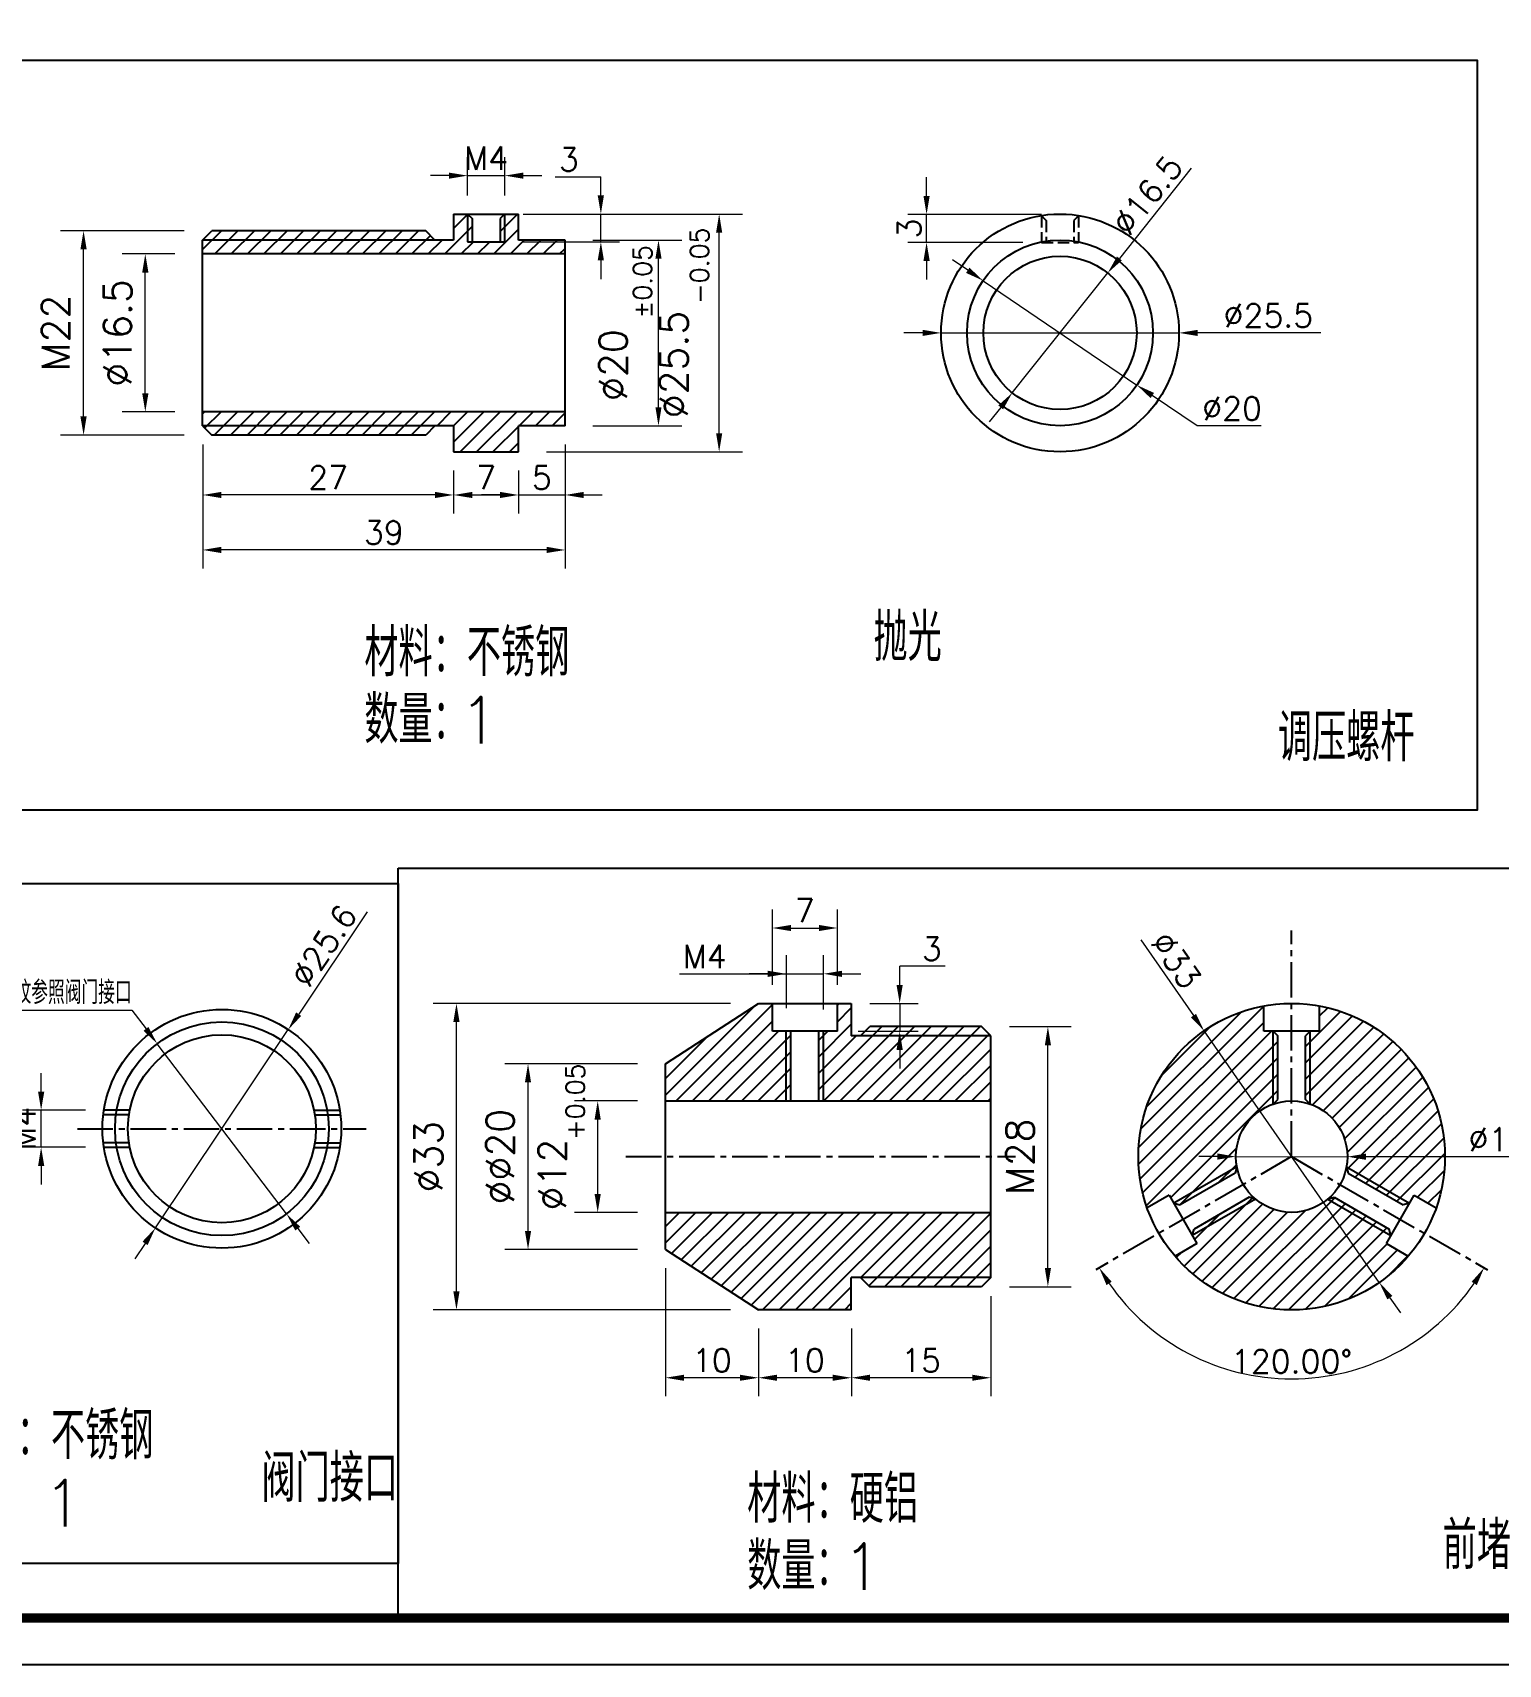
# Model space of a CAD drawing. Header units: millimetres. Extents: x 6728 to 8819, y -1283 to 914.
# Drawn here: x 7182 to 7339.7, y -504.5 to -328.8 of the extents above; entities that cross this region are included whole.
import ezdxf

# ---------------------------------------------------------------- set-up
doc = ezdxf.new("R2010")
doc.units = ezdxf.units.MM
doc.header["$LTSCALE"] = 1000
for name, pattern in [('CENTER2', [28.575, 19.05, -3.175, 3.175, -3.175]), ('DASH', [0.35, 0.25, -0.1]), ('DASHDOTX3', [508, 254, -127, 0, -127])]:
    doc.linetypes.add(name, pattern=pattern)
for name, color, linetype in [('PUB_TEXT', 7, 'Continuous'), ('PUB_TITLE', 7, 'Continuous'), ('中线', 1, 'DASHDOTX3')]:
    doc.layers.add(name, color=color, linetype=linetype)
doc.styles.get("Standard").update_dxf_attribs({"font": 'txt.shx', "bigfont": 'gbcbig.shx'})
doc.styles.add('样式 1', font='txt.shx', dxfattribs={"height": 5.5, "bigfont": 'gbcbig.shx'})
doc.dimstyles.new('DIMN1', dxfattribs={"dimscale": 0.01, "dimtxt": 300, "dimasz": 200, "dimexe": 250, "dimexo": 300, "dimgap": 150, "dimtad": 1, "dimtoh": 1, "dimdsep": 46, "dimtxsty": 'Standard', "dimcen": 2.5, "dimclrd": 256, "dimclre": 256, "dimazin": 0, "dimtfac": 1, "dimtix": 1, "dimtmove": 1, "dimatfit": 0, "dimfxl": 0, "dimtolj": 1, "dimlwd": 9, "dimlwe": 9, "dimarcsym": 0})
doc.dimstyles.new('ISO-25', dxfattribs={"dimtxt": 2.5, "dimasz": 2, "dimexe": 2, "dimexo": 2, "dimtad": 1, "dimtoh": 1, "dimdsep": 46, "dimtxsty": 'Standard', "dimcen": 2.5, "dimclrd": 256, "dimclre": 256, "dimazin": 0, "dimtfac": 1, "dimtix": 1, "dimtmove": 1, "dimatfit": 0, "dimfxl": 0, "dimtolj": 1, "dimlwd": 9, "dimlwe": 9, "dimarcsym": 0})

# ---------------------------------------------------------------- blocks, each defined once
blk = doc.blocks.new('*D655')
at = {"lineweight": 9}
for p, q in [((7197.31, -352.67), (7191.63, -352.67)), ((7194.13, -367.67), (7194.13, -354.67)), ((7197.31, -369.67), (7191.63, -369.67))]:
    blk.add_line(p, q, dxfattribs=at)
for points in [[(7193.8, -354.67), (7194.47, -354.67), (7194.13, -352.67)], [(7193.8, -367.67), (7194.47, -367.67), (7194.13, -369.67)]]:
    blk.add_solid(points)
at = {"layer": 'Defpoints', "color": 0}
for p in [(7194.13, -352.67), (7200.31, -352.67), (7200.31, -369.67)]:
    blk.add_point(p, dxfattribs=at)
at = {"color": 0, "insert": (7191.13, -361.17), "char_height": 3, "attachment_point": 5, "rotation": 90}
blk.add_mtext('\\A1;%%c16.5', dxfattribs=at)
blk = doc.blocks.new('*D656')
at = {"lineweight": 9}
for p, q in [((7198.31, -350.17), (7184.99, -350.17)), ((7187.49, -370.17), (7187.49, -352.17)), ((7198.31, -372.17), (7184.99, -372.17))]:
    blk.add_line(p, q, dxfattribs=at)
for points in [[(7187.15, -352.17), (7187.82, -352.17), (7187.49, -350.17)], [(7187.15, -370.17), (7187.82, -370.17), (7187.49, -372.17)]]:
    blk.add_solid(points)
at = {"layer": 'Defpoints', "color": 0}
for p in [(7187.49, -350.17), (7201.31, -350.17), (7201.31, -372.17)]:
    blk.add_point(p, dxfattribs=at)
at = {"color": 0, "insert": (7184.49, -361.17), "char_height": 3, "attachment_point": 5, "rotation": 90}
blk.add_mtext('\\A1;M22', dxfattribs=at)
blk = doc.blocks.new('*D658')
at = {"lineweight": 9}
for p, q in [((7242.31, -351.17), (7251.86, -351.17)), ((7249.36, -369.17), (7249.36, -353.17)), ((7242.31, -371.17), (7251.86, -371.17))]:
    blk.add_line(p, q, dxfattribs=at)
for points in [[(7249.03, -353.17), (7249.69, -353.17), (7249.36, -351.17)], [(7249.03, -369.17), (7249.69, -369.17), (7249.36, -371.17)]]:
    blk.add_solid(points)
at = {"layer": 'Defpoints', "color": 0}
for p in [(7239.31, -351.17), (7249.36, -351.17), (7239.31, -371.17)]:
    blk.add_point(p, dxfattribs=at)
at = {"color": 0, "insert": (7244.48, -364.64), "char_height": 3, "attachment_point": 5, "rotation": 90}
blk.add_mtext('\\A1;%%c20', dxfattribs=at)
blk = doc.blocks.new('*D659')
at = {"lineweight": 9}
for p, q in [((7237.31, -348.37), (7258.39, -348.37)), ((7255.89, -371.97), (7255.89, -350.37)), ((7237.31, -373.97), (7258.39, -373.97))]:
    blk.add_line(p, q, dxfattribs=at)
for points in [[(7255.56, -350.37), (7256.22, -350.37), (7255.89, -348.37)], [(7255.56, -371.97), (7256.22, -371.97), (7255.89, -373.97)]]:
    blk.add_solid(points)
at = {"layer": 'Defpoints', "color": 0}
for p in [(7234.31, -348.37), (7255.89, -348.37), (7234.31, -373.97)]:
    blk.add_point(p, dxfattribs=at)
at = {"color": 0, "insert": (7251.02, -364.57), "char_height": 3, "attachment_point": 5, "rotation": 90}
blk.add_mtext('\\A1;%%c25.5', dxfattribs=at)
blk = doc.blocks.new('*D665')
at = {"lineweight": 9}
for p, q in [((7287.12, -435.86), (7293.77, -435.86)), ((7291.27, -461.86), (7291.27, -437.86)), ((7287.12, -463.86), (7293.77, -463.86))]:
    blk.add_line(p, q, dxfattribs=at)
for points in [[(7290.94, -437.86), (7291.6, -437.86), (7291.27, -435.86)], [(7290.94, -461.86), (7291.6, -461.86), (7291.27, -463.86)]]:
    blk.add_solid(points)
at = {"layer": 'Defpoints', "color": 0}
for p in [(7284.12, -435.86), (7291.27, -435.86), (7284.12, -463.86)]:
    blk.add_point(p, dxfattribs=at)
at = {"color": 0, "insert": (7288.27, -449.86), "char_height": 3, "attachment_point": 5, "rotation": 90}
blk.add_mtext('\\A1;M28', dxfattribs=at)
blk = doc.blocks.new('*D666')
at = {"lineweight": 9}
for p, q in [((7257.12, -433.36), (7225.12, -433.36)), ((7227.62, -464.36), (7227.62, -435.36)), ((7257.12, -466.36), (7225.12, -466.36))]:
    blk.add_line(p, q, dxfattribs=at)
for points in [[(7227.28, -435.36), (7227.95, -435.36), (7227.62, -433.36)], [(7227.28, -464.36), (7227.95, -464.36), (7227.62, -466.36)]]:
    blk.add_solid(points)
at = {"layer": 'Defpoints', "color": 0}
for p in [(7227.62, -433.36), (7260.12, -433.36), (7260.12, -466.36)]:
    blk.add_point(p, dxfattribs=at)
at = {"color": 0, "insert": (7224.62, -449.86), "char_height": 3, "attachment_point": 5, "rotation": 90}
blk.add_mtext('\\A1;%%c33', dxfattribs=at)
blk = doc.blocks.new('*D667')
at = {"lineweight": 9}
for p, q in [((7247.12, -439.86), (7232.82, -439.86)), ((7235.32, -457.86), (7235.32, -441.86)), ((7247.12, -459.86), (7232.82, -459.86))]:
    blk.add_line(p, q, dxfattribs=at)
for points in [[(7234.99, -441.86), (7235.65, -441.86), (7235.32, -439.86)], [(7234.99, -457.86), (7235.65, -457.86), (7235.32, -459.86)]]:
    blk.add_solid(points)
at = {"layer": 'Defpoints', "color": 0}
for p in [(7235.32, -439.86), (7250.12, -439.86), (7250.12, -459.86)]:
    blk.add_point(p, dxfattribs=at)
at = {"color": 0, "insert": (7232.32, -449.86), "char_height": 3, "attachment_point": 5, "rotation": 90}
blk.add_mtext('\\A1;%%c%%c20', dxfattribs=at)
blk = doc.blocks.new('*D668')
at = {"lineweight": 9}
for p, q in [((7247.12, -443.86), (7240.32, -443.86)), ((7242.82, -453.86), (7242.82, -445.86)), ((7247.12, -455.86), (7240.32, -455.86))]:
    blk.add_line(p, q, dxfattribs=at)
for points in [[(7242.48, -445.86), (7243.15, -445.86), (7242.82, -443.86)], [(7242.48, -453.86), (7243.15, -453.86), (7242.82, -455.86)]]:
    blk.add_solid(points)
at = {"layer": 'Defpoints', "color": 0}
for p in [(7242.82, -443.86), (7250.12, -443.86), (7250.12, -455.86)]:
    blk.add_point(p, dxfattribs=at)
at = {"color": 0, "insert": (7237.94, -451.79), "char_height": 3, "attachment_point": 5, "rotation": 90}
blk.add_mtext('\\A1;%%c12', dxfattribs=at)
blk = doc.blocks.new('*D506')
at = {"lineweight": 9}
for p, q in [((7228.81, -346.37), (7228.81, -342.24)), ((7232.81, -346.37), (7232.81, -342.24)), ((7226.81, -344.24), (7224.81, -344.24)), ((7228.81, -344.24), (7232.81, -344.24)), ((7234.81, -344.24), (7236.81, -344.24))]:
    blk.add_line(p, q, dxfattribs=at)
for points in [[(7226.81, -343.91), (7226.81, -344.57), (7228.81, -344.24)], [(7234.81, -343.91), (7234.81, -344.57), (7232.81, -344.24)]]:
    blk.add_solid(points)
at = {"layer": 'Defpoints', "color": 0}
for p in [(7232.81, -344.24), (7228.81, -348.37), (7232.81, -348.37)]:
    blk.add_point(p, dxfattribs=at)
at = {"color": 0, "insert": (7230.81, -342.36), "char_height": 2.5, "attachment_point": 5}
blk.add_mtext('\\A1;M4', dxfattribs=at)
blk = doc.blocks.new('*D505')
at = {"lineweight": 9}
for p, q in [((7277.78, -361.17), (7275.78, -361.17)), ((7279.78, -361.17), (7305.38, -361.17)), ((7320.63, -361.17), (7307.38, -361.17))]:
    blk.add_line(p, q, dxfattribs=at)
for points in [[(7277.78, -360.84), (7277.78, -361.5), (7279.78, -361.17)], [(7307.38, -360.84), (7307.38, -361.5), (7305.38, -361.17)]]:
    blk.add_solid(points)
at = {"layer": 'Defpoints', "color": 0}
for p in [(7279.78, -361.17), (7305.38, -361.17)]:
    blk.add_point(p, dxfattribs=at)
at = {"color": 0, "insert": (7315, -359.3), "char_height": 2.5, "attachment_point": 5}
blk.add_mtext('\\A1;%%c25.5', dxfattribs=at)
blk = doc.blocks.new('*D450')
at = {"lineweight": 9}
for p, q in [((7227.31, -375.97), (7227.31, -380.62)), ((7234.31, -375.97), (7234.31, -380.62)), ((7229.31, -378.62), (7232.31, -378.62))]:
    blk.add_line(p, q, dxfattribs=at)
for points in [[(7229.31, -378.29), (7229.31, -378.95), (7227.31, -378.62)], [(7232.31, -378.29), (7232.31, -378.95), (7234.31, -378.62)]]:
    blk.add_solid(points)
at = {"layer": 'Defpoints', "color": 0}
for p in [(7227.31, -373.97), (7234.31, -373.97), (7234.31, -378.62)]:
    blk.add_point(p, dxfattribs=at)
at = {"color": 0, "insert": (7230.81, -376.74), "char_height": 2.5, "attachment_point": 5}
blk.add_mtext('\\A1;7', dxfattribs=at)
blk = doc.blocks.new('*D449')
at = {"lineweight": 9}
for p, q in [((7239.31, -373.17), (7239.31, -380.62)), ((7234.31, -375.97), (7234.31, -380.62)), ((7232.31, -378.62), (7230.31, -378.62)), ((7234.31, -378.62), (7239.31, -378.62)), ((7241.31, -378.62), (7243.31, -378.62))]:
    blk.add_line(p, q, dxfattribs=at)
for points in [[(7232.31, -378.29), (7232.31, -378.95), (7234.31, -378.62)], [(7241.31, -378.29), (7241.31, -378.95), (7239.31, -378.62)]]:
    blk.add_solid(points)
at = {"layer": 'Defpoints', "color": 0}
for p in [(7239.31, -371.17), (7234.31, -373.97), (7239.31, -378.62)]:
    blk.add_point(p, dxfattribs=at)
at = {"color": 0, "insert": (7236.81, -376.74), "char_height": 2.5, "attachment_point": 5}
blk.add_mtext('\\A1;5', dxfattribs=at)
blk = doc.blocks.new('*D448')
at = {"lineweight": 9}
for p, q in [((7200.31, -375.02), (7200.31, -386.54)), ((7239.31, -375.17), (7239.31, -386.54)), ((7237.31, -384.54), (7202.31, -384.54))]:
    blk.add_line(p, q, dxfattribs=at)
for points in [[(7202.31, -384.2), (7202.31, -384.87), (7200.31, -384.54)], [(7237.31, -384.2), (7237.31, -384.87), (7239.31, -384.54)]]:
    blk.add_solid(points)
at = {"layer": 'Defpoints', "color": 0}
for p in [(7200.31, -373.02), (7239.31, -373.17), (7200.31, -384.54)]:
    blk.add_point(p, dxfattribs=at)
at = {"color": 0, "insert": (7219.81, -382.66), "char_height": 2.5, "attachment_point": 5}
blk.add_mtext('\\A1;39', dxfattribs=at)
blk = doc.blocks.new('*D441')
at = {"lineweight": 9}
for p, q in [((7238.24, -344.37), (7243.16, -344.37)), ((7243.16, -346.37), (7243.16, -344.37)), ((7234.81, -348.37), (7245.16, -348.37)), ((7243.16, -351.37), (7243.16, -348.37)), ((7234.81, -351.37), (7245.16, -351.37)), ((7243.16, -353.37), (7243.16, -355.37))]:
    blk.add_line(p, q, dxfattribs=at)
for points in [[(7242.82, -346.37), (7243.49, -346.37), (7243.16, -348.37)], [(7242.82, -353.37), (7243.49, -353.37), (7243.16, -351.37)]]:
    blk.add_solid(points)
at = {"layer": 'Defpoints', "color": 0}
for p in [(7232.81, -348.37), (7243.16, -348.37), (7232.81, -351.37)]:
    blk.add_point(p, dxfattribs=at)
at = {"color": 0, "insert": (7239.7, -342.5), "char_height": 2.5, "attachment_point": 5}
blk.add_mtext('\\A1;3', dxfattribs=at)
blk = doc.blocks.new('*D440')
at = {"lineweight": 9}
for p, q in [((7278.21, -346.42), (7278.21, -344.42)), ((7290.58, -348.42), (7276.21, -348.42)), ((7278.21, -351.42), (7278.21, -348.42)), ((7288.58, -351.42), (7276.21, -351.42)), ((7278.21, -353.42), (7278.21, -355.42))]:
    blk.add_line(p, q, dxfattribs=at)
for points in [[(7277.88, -346.42), (7278.55, -346.42), (7278.21, -348.42)], [(7277.88, -353.42), (7278.55, -353.42), (7278.21, -351.42)]]:
    blk.add_solid(points)
at = {"layer": 'Defpoints', "color": 0}
for p in [(7278.21, -348.42), (7292.58, -348.42), (7290.58, -351.42)]:
    blk.add_point(p, dxfattribs=at)
at = {"color": 0, "insert": (7276.34, -349.92), "char_height": 2.5, "attachment_point": 5, "rotation": 90}
blk.add_mtext('\\A1;3', dxfattribs=at)
blk = doc.blocks.new('*D487')
at = {"lineweight": 9}
for p, q in [((7282.65, -354.43), (7280.99, -353.31)), ((7284.3, -355.55), (7300.85, -366.79)), ((7307.34, -371.19), (7302.5, -367.91)), ((7314.22, -371.19), (7307.34, -371.19))]:
    blk.add_line(p, q, dxfattribs=at)
for points in [[(7282.83, -354.15), (7282.46, -354.71), (7284.3, -355.55)], [(7302.69, -367.63), (7302.32, -368.19), (7300.85, -366.79)]]:
    blk.add_solid(points)
at = {"layer": 'Defpoints', "color": 0}
for p in [(7284.3, -355.55), (7300.85, -366.79)]:
    blk.add_point(p, dxfattribs=at)
at = {"color": 0, "insert": (7311.09, -369.32), "char_height": 2.5, "attachment_point": 5}
blk.add_mtext('\\A1;∅20', dxfattribs=at)
blk = doc.blocks.new('*D439')
at = {"lineweight": 9}
for p, q in [((7200.31, -373.17), (7200.31, -380.62)), ((7227.31, -375.97), (7227.31, -380.62)), ((7225.31, -378.62), (7202.31, -378.62))]:
    blk.add_line(p, q, dxfattribs=at)
for points in [[(7202.31, -378.29), (7202.31, -378.95), (7200.31, -378.62)], [(7225.31, -378.29), (7225.31, -378.95), (7227.31, -378.62)]]:
    blk.add_solid(points)
at = {"layer": 'Defpoints', "color": 0}
for p in [(7200.31, -371.17), (7227.31, -373.97), (7200.31, -378.62)]:
    blk.add_point(p, dxfattribs=at)
at = {"color": 0, "insert": (7213.81, -376.74), "char_height": 2.5, "attachment_point": 5}
blk.add_mtext('\\A1;27', dxfattribs=at)
blk = doc.blocks.new('*D486')
at = {"lineweight": 9}
for p, q in [((7306.7, -343.44), (7298.96, -353.15)), ((7287.44, -367.62), (7297.71, -354.72)), ((7286.19, -369.19), (7284.94, -370.75))]:
    blk.add_line(p, q, dxfattribs=at)
for points in [[(7298.7, -352.94), (7299.22, -353.36), (7297.71, -354.72)], [(7285.93, -368.98), (7286.45, -369.4), (7287.44, -367.62)]]:
    blk.add_solid(points)
at = {"layer": 'Defpoints', "color": 0}
for p in [(7297.71, -354.72), (7287.44, -367.62)]:
    blk.add_point(p, dxfattribs=at)
at = {"color": 0, "insert": (7301.98, -346.35), "char_height": 2.5, "attachment_point": 5, "rotation": 51.4666}
blk.add_mtext('\\A1;∅16.5', dxfattribs=at)
blk = doc.blocks.new('*D483')
at = {"lineweight": 9}
for p, q in [((7309.5, -449.85), (7307.5, -449.84)), ((7311.5, -449.85), (7323.5, -449.86)), ((7336.21, -449.88), (7325.5, -449.86)), ((7342.67, -449.88), (7336.21, -449.88))]:
    blk.add_line(p, q, dxfattribs=at)
for points in [[(7309.5, -449.51), (7309.5, -450.18), (7311.5, -449.85)], [(7325.5, -449.53), (7325.5, -450.2), (7323.5, -449.86)]]:
    blk.add_solid(points)
at = {"layer": 'Defpoints', "color": 0}
for p in [(7311.5, -449.85), (7323.5, -449.86)]:
    blk.add_point(p, dxfattribs=at)
at = {"color": 0, "insert": (7339.75, -448), "char_height": 2.5, "attachment_point": 5}
blk.add_mtext('\\A1;∅12', dxfattribs=at)
blk = doc.blocks.new('*D482')
at = {"lineweight": 9}
blk.add_arc((7317.5, -449.86), 23.92, 214.7919, 325.2081, dxfattribs=at)
for points in [[(7297.58, -463.68), (7298.14, -463.33), (7296.79, -461.82)], [(7336.87, -463.33), (7337.43, -463.68), (7338.22, -461.82)]]:
    blk.add_solid(points)
at = {"layer": 'Defpoints', "color": 0}
for p in [(7317.5, -449.86), (7317.5, -449.86), (7296.42, -462.03), (7338.59, -462.03), (7309.32, -472.33)]:
    blk.add_point(p, dxfattribs=at)
at = {"color": 0, "insert": (7317.5, -471.9), "char_height": 2.5, "attachment_point": 5}
blk.add_mtext('\\A1;120.00°', dxfattribs=at)
blk = doc.blocks.new('*D481')
at = {"lineweight": 9}
for p, q in [((7301.27, -426.53), (7306.93, -434.67)), ((7326.93, -463.4), (7308.08, -436.31)), ((7328.07, -465.04), (7329.22, -466.68))]:
    blk.add_line(p, q, dxfattribs=at)
for points in [[(7307.21, -434.48), (7306.66, -434.86), (7308.08, -436.31)], [(7328.35, -464.85), (7327.8, -465.23), (7326.93, -463.4)]]:
    blk.add_solid(points)
at = {"layer": 'Defpoints', "color": 0}
for p in [(7308.08, -436.31), (7326.93, -463.4)]:
    blk.add_point(p, dxfattribs=at)
at = {"color": 0, "insert": (7305.07, -428.71), "char_height": 2.5, "attachment_point": 5, "rotation": 304.8441}
blk.add_mtext('\\A1;∅33', dxfattribs=at)
blk = doc.blocks.new('*D435')
at = {"lineweight": 9}
for p, q in [((7275.32, -431.36), (7275.32, -429.36)), ((7280.23, -429.36), (7275.32, -429.36)), ((7272.12, -433.36), (7277.32, -433.36)), ((7275.32, -433.36), (7275.32, -436.36)), ((7270.86, -436.36), (7277.32, -436.36)), ((7275.32, -438.36), (7275.32, -440.36))]:
    blk.add_line(p, q, dxfattribs=at)
for points in [[(7274.98, -431.36), (7275.65, -431.36), (7275.32, -433.36)], [(7274.98, -438.36), (7275.65, -438.36), (7275.32, -436.36)]]:
    blk.add_solid(points)
at = {"layer": 'Defpoints', "color": 0}
for p in [(7270.12, -433.36), (7268.86, -436.36), (7275.32, -436.36)]:
    blk.add_point(p, dxfattribs=at)
at = {"color": 0, "insert": (7278.77, -427.48), "char_height": 2.5, "attachment_point": 5}
blk.add_mtext('\\A1;3', dxfattribs=at)
blk = doc.blocks.new('*D434')
at = {"lineweight": 9}
for p, q in [((7261.62, -431.36), (7261.62, -423.24)), ((7268.62, -431.36), (7268.62, -423.24)), ((7263.62, -425.24), (7266.62, -425.24))]:
    blk.add_line(p, q, dxfattribs=at)
for points in [[(7263.62, -424.91), (7263.62, -425.57), (7261.62, -425.24)], [(7266.62, -424.91), (7266.62, -425.57), (7268.62, -425.24)]]:
    blk.add_solid(points)
at = {"layer": 'Defpoints', "color": 0}
for p in [(7268.62, -425.24), (7261.62, -433.36), (7268.62, -433.36)]:
    blk.add_point(p, dxfattribs=at)
at = {"color": 0, "insert": (7265.12, -423.36), "char_height": 2.5, "attachment_point": 5}
blk.add_mtext('\\A1;7', dxfattribs=at)
blk = doc.blocks.new('*D433')
at = {"lineweight": 9}
for p, q in [((7263.12, -433.87), (7263.12, -428.17)), ((7267.12, -434), (7267.12, -428.17)), ((7251.63, -430.17), (7263.12, -430.17)), ((7261.12, -430.17), (7259.12, -430.17)), ((7263.12, -430.17), (7267.12, -430.17)), ((7263.12, -430.17), (7267.12, -430.17)), ((7269.12, -430.17), (7271.12, -430.17))]:
    blk.add_line(p, q, dxfattribs=at)
for points in [[(7261.12, -429.84), (7261.12, -430.51), (7263.12, -430.17)], [(7269.12, -429.84), (7269.12, -430.51), (7267.12, -430.17)]]:
    blk.add_solid(points)
at = {"layer": 'Defpoints', "color": 0}
for p in [(7267.12, -430.17), (7263.12, -435.87), (7267.12, -436)]:
    blk.add_point(p, dxfattribs=at)
at = {"color": 0, "insert": (7254.34, -428.3), "char_height": 2.5, "attachment_point": 5}
blk.add_mtext('\\A1;M4', dxfattribs=at)
blk = doc.blocks.new('*D480')
at = {"lineweight": 9}
for p, q in [((7218.01, -423.51), (7210.64, -434.52)), ((7195.22, -457.53), (7209.52, -436.18)), ((7194.1, -459.19), (7192.99, -460.85))]:
    blk.add_line(p, q, dxfattribs=at)
for points in [[(7210.36, -434.33), (7210.91, -434.7), (7209.52, -436.18)], [(7193.83, -459), (7194.38, -459.38), (7195.22, -457.53)]]:
    blk.add_solid(points)
at = {"layer": 'Defpoints', "color": 0}
for p in [(7209.52, -436.18), (7195.22, -457.53)]:
    blk.add_point(p, dxfattribs=at)
at = {"color": 0, "insert": (7213.33, -427.14), "char_height": 2.5, "attachment_point": 5, "rotation": 56.1733}
blk.add_mtext('\\A1;%%c25.6', dxfattribs=at)
blk = doc.blocks.new('*D479')
at = {"lineweight": 9}
for p, q in [((7182.92, -442.85), (7182.92, -440.85)), ((7187.68, -444.85), (7180.92, -444.85)), ((7182.92, -448.85), (7182.92, -444.85)), ((7187.68, -448.85), (7180.92, -448.85)), ((7182.92, -450.85), (7182.92, -452.85))]:
    blk.add_line(p, q, dxfattribs=at)
for points in [[(7182.59, -442.85), (7183.26, -442.85), (7182.92, -444.85)], [(7182.59, -450.85), (7183.26, -450.85), (7182.92, -448.85)]]:
    blk.add_solid(points)
at = {"layer": 'Defpoints', "color": 0}
for p in [(7182.92, -444.85), (7189.68, -444.85), (7189.68, -448.85)]:
    blk.add_point(p, dxfattribs=at)
at = {"color": 0, "insert": (7181.05, -446.85), "char_height": 2.5, "attachment_point": 5, "rotation": 90}
blk.add_mtext('\\A1;M4', dxfattribs=at)
blk = doc.blocks.new('*D478')
at = {"lineweight": 9}
for p, q in [((7178.87, -434.08), (7192.67, -434.08)), ((7192.67, -434.08), (7194.21, -436.1)), ((7209.33, -456.01), (7195.42, -437.7)), ((7210.54, -457.6), (7211.75, -459.2))]:
    blk.add_line(p, q, dxfattribs=at)
for points in [[(7194.47, -435.9), (7193.94, -436.3), (7195.42, -437.7)], [(7210.8, -457.4), (7210.27, -457.81), (7209.33, -456.01)]]:
    blk.add_solid(points)
at = {"layer": 'Defpoints', "color": 0}
for p in [(7195.42, -437.7), (7209.33, -456.01)]:
    blk.add_point(p, dxfattribs=at)
at = {"color": 0, "insert": (7185.46, -432.18), "char_height": 2.5, "attachment_point": 5}
blk.add_mtext('\\A1;螺纹参照阀门接口', dxfattribs=at)
blk = doc.blocks.new('*D428')
at = {"lineweight": 9}
for p, q in [((7250.12, -461.86), (7250.12, -475.66)), ((7260.12, -468.36), (7260.12, -475.66)), ((7258.12, -473.66), (7252.12, -473.66))]:
    blk.add_line(p, q, dxfattribs=at)
for points in [[(7252.12, -473.33), (7252.12, -473.99), (7250.12, -473.66)], [(7258.12, -473.33), (7258.12, -473.99), (7260.12, -473.66)]]:
    blk.add_solid(points)
at = {"layer": 'Defpoints', "color": 0}
for p in [(7250.12, -459.86), (7260.12, -466.36), (7250.12, -473.66)]:
    blk.add_point(p, dxfattribs=at)
at = {"color": 0, "insert": (7255.12, -471.79), "char_height": 2.5, "attachment_point": 5}
blk.add_mtext('\\A1;10', dxfattribs=at)
blk = doc.blocks.new('*D427')
at = {"lineweight": 9}
for p, q in [((7260.12, -468.36), (7260.12, -475.66)), ((7270.12, -468.36), (7270.12, -475.66)), ((7268.12, -473.66), (7262.12, -473.66))]:
    blk.add_line(p, q, dxfattribs=at)
for points in [[(7262.12, -473.33), (7262.12, -473.99), (7260.12, -473.66)], [(7268.12, -473.33), (7268.12, -473.99), (7270.12, -473.66)]]:
    blk.add_solid(points)
at = {"layer": 'Defpoints', "color": 0}
for p in [(7260.12, -466.36), (7270.12, -466.36), (7260.12, -473.66)]:
    blk.add_point(p, dxfattribs=at)
at = {"color": 0, "insert": (7265.12, -471.79), "char_height": 2.5, "attachment_point": 5}
blk.add_mtext('\\A1;10', dxfattribs=at)
blk = doc.blocks.new('*D426')
at = {"lineweight": 9}
for p, q in [((7285.12, -464.86), (7285.12, -475.66)), ((7270.12, -468.36), (7270.12, -475.66)), ((7283.12, -473.66), (7272.12, -473.66))]:
    blk.add_line(p, q, dxfattribs=at)
for points in [[(7272.12, -473.33), (7272.12, -473.99), (7270.12, -473.66)], [(7283.12, -473.33), (7283.12, -473.99), (7285.12, -473.66)]]:
    blk.add_solid(points)
at = {"layer": 'Defpoints', "color": 0}
for p in [(7285.12, -462.86), (7270.12, -466.36), (7270.12, -473.66)]:
    blk.add_point(p, dxfattribs=at)
at = {"color": 0, "insert": (7277.62, -471.79), "char_height": 2.5, "attachment_point": 5}
blk.add_mtext('\\A1;15', dxfattribs=at)

msp = doc.modelspace()

# ---------------------------------------------------------------- hatches: boundary and pattern name
h = msp.add_hatch()
h.set_pattern_fill('ANSI31', color=256, scale=10, style=0)
h.set_pattern_definition([(45, (-289.9968, 1.0809), (-0.88388348, 0.88388348), [])])
h.paths.add_polyline_path([(7239.305, -352.67), (7239.305, -351.17), (7234.305, -351.17), (7234.305, -348.42), (7232.805, -348.42), (7232.805, -351.42), (7228.805, -351.42), (7228.805, -348.42), (7227.337, -348.42), (7227.305, -348.452), (7227.305, -351.17), (7200.305, -351.17), (7200.305, -352.67)])
h.paths.add_polyline_path([(7225.305, -351.17), (7224.305, -350.17), (7201.305, -350.17), (7200.305, -351.17)], flags=16)
h.paths.add_polyline_path([(7228.805, -351.42), (7229.305, -351.42), (7229.305, -348.92), (7228.805, -348.42)])
h.paths.add_polyline_path([(7232.305, -351.42), (7232.805, -351.42), (7232.805, -348.42), (7232.305, -348.92)], flags=17)
h.paths.add_polyline_path([(7200.305, -369.67), (7200.305, -371.17), (7227.305, -371.17), (7227.305, -373.92), (7234.305, -373.92), (7234.305, -371.17), (7239.305, -371.17), (7239.305, -369.67)])
h.paths.add_polyline_path([(7200.305, -371.17), (7201.305, -372.17), (7224.305, -372.17), (7225.305, -371.17)], flags=17)
h = msp.add_hatch()
h.set_pattern_fill('ANSI31', color=256, scale=10, style=0)
h.set_pattern_definition([(45, (-305.5994, -1.5564), (-0.88388348, 0.88388348), [])])
h.paths.add_polyline_path([(7285.115, -443.855), (7285.115, -436.855), (7270.115, -436.855), (7270.115, -433.355), (7268.615, -433.355), (7268.615, -436.355), (7267.115, -436.355), (7267.115, -443.855)])
h.paths.add_polyline_path([(7261.615, -436.355), (7261.615, -433.355), (7260.115, -433.355), (7250.115, -439.855), (7250.115, -443.855), (7263.115, -443.855), (7263.115, -436.355)])
h.paths.add_polyline_path([(7263.615, -436.355), (7263.115, -436.355), (7263.115, -443.855), (7263.615, -443.855)])
h.paths.add_polyline_path([(7266.615, -443.855), (7267.115, -443.855), (7267.115, -436.355), (7266.615, -436.355)])
h.paths.add_polyline_path([(7284.115, -435.855), (7272.115, -435.855), (7271.115, -436.855), (7285.115, -436.855)], flags=17)
h.paths.add_polyline_path([(7284.115, -463.855), (7285.115, -462.855), (7271.115, -462.855), (7272.115, -463.855)])
h.paths.add_polyline_path([(7250.115, -455.855), (7250.115, -459.855), (7260.115, -466.355), (7270.115, -466.355), (7270.115, -462.855), (7285.115, -462.855), (7285.115, -455.855)])
h = msp.add_hatch()
h.set_pattern_fill('ANSI31', color=256, scale=10, style=0)
h.set_pattern_definition([(45, (189.383, -1.5564), (-0.88388348, 0.88388348), [])])
h.paths.add_polyline_path([(7319.503, -444.198, -0.3178372), (7323.503, -449.855, -0.0459728), (7323.402, -450.952), (7330.194, -454.873), (7330.694, -454.007), (7333.054, -455.37, 0.0853976), (7334.003, -449.855, 0.3616215), (7320.503, -433.63), (7320.503, -436.355), (7319.503, -436.355)])
h.paths.add_polyline_path([(7301.003, -449.855, 0.0853976), (7301.951, -455.37), (7304.311, -454.007), (7304.811, -454.873), (7311.604, -450.952, -0.0459728), (7311.503, -449.855, -0.3178372), (7315.503, -444.198), (7315.503, -436.355), (7314.503, -436.355), (7314.503, -433.63, 0.3616215)])
h.paths.add_polyline_path([(7313.604, -454.416), (7306.811, -458.337), (7307.311, -459.203), (7304.951, -460.566, 0.4612637), (7330.054, -460.566), (7327.694, -459.203), (7328.194, -458.337), (7321.402, -454.416, -0.3692048)])
h.paths.add_polyline_path([(7306.994, -457.654), (7306.811, -458.337), (7313.604, -454.416), (7312.921, -454.233)])
h.paths.add_polyline_path([(7311.421, -451.635), (7311.604, -450.952), (7304.811, -454.873), (7305.494, -455.056)], flags=17)
h.paths.add_polyline_path([(7328.194, -458.337), (7328.011, -457.654), (7322.085, -454.233), (7321.402, -454.416)])
h.paths.add_polyline_path([(7323.402, -450.952), (7323.585, -451.635), (7329.511, -455.056), (7330.194, -454.873)], flags=17)
h.paths.add_polyline_path([(7319.003, -443.698), (7319.503, -444.198), (7319.503, -436.355), (7319.003, -436.855)])
h.paths.add_polyline_path([(7316.003, -436.855), (7315.503, -436.355), (7315.503, -444.198), (7316.003, -443.698)])

# ---------------------------------------------------------------- linework, layer by layer
for p, q in [((7227.305, -348.37), (7234.305, -348.37)), ((7227.305, -348.37), (7227.305, -351.17)), ((7227.305, -348.402), (7227.337, -348.37)), ((7228.805, -348.37), (7228.805, -351.37)), ((7228.805, -348.37), (7229.305, -348.87)), ((7229.305, -348.87), (7229.305, -351.37)), ((7232.805, -348.37), (7232.305, -348.87)), ((7232.305, -348.87), (7232.305, -351.37)), ((7232.805, -348.37), (7232.805, -351.37)), ((7234.305, -351.17), (7234.305, -348.37)), ((7200.305, -351.17), (7201.305, -350.17)), ((7200.305, -371.17), (7200.305, -351.17)), ((7227.305, -351.17), (7200.305, -351.17)), ((7224.305, -350.17), (7201.305, -350.17)), ((7225.305, -351.17), (7224.305, -350.17)), ((7239.305, -351.17), (7234.305, -351.17)), ((7239.305, -371.17), (7239.305, -351.17)), ((7239.305, -352.67), (7200.305, -352.67)), ((7228.805, -351.37), (7232.805, -351.37)), ((7239.305, -369.67), (7200.305, -369.67)), ((7227.305, -371.17), (7200.305, -371.17)), ((7200.305, -371.17), (7201.305, -372.17)), ((7224.305, -372.17), (7201.305, -372.17)), ((7225.305, -371.17), (7224.305, -372.17)), ((7227.305, -371.17), (7227.305, -373.97)), ((7234.305, -373.97), (7234.305, -371.17)), ((7239.305, -371.17), (7234.305, -371.17)), ((7227.305, -373.97), (7234.305, -373.97)), ((7250.115, -439.855), (7260.115, -433.355)), ((7260.115, -433.355), (7270.115, -433.355)), ((7261.615, -436.355), (7261.615, -433.355)), ((7268.615, -436.355), (7268.615, -433.355)), ((7270.115, -433.355), (7270.115, -435.855)), ((7270.115, -433.355), (7270.115, -436.855)), ((7314.503, -436.355), (7314.503, -433.63)), ((7320.503, -436.355), (7320.503, -433.63)), ((7268.615, -436.355), (7261.615, -436.355)), ((7263.115, -443.855), (7263.115, -436.355)), ((7263.615, -443.855), (7263.615, -436.355)), ((7266.615, -443.855), (7266.615, -436.355)), ((7267.115, -443.855), (7267.115, -436.355)), ((7285.115, -436.855), (7270.115, -436.855)), ((7271.115, -436.855), (7272.115, -435.855)), ((7284.115, -435.855), (7272.115, -435.855)), ((7285.115, -436.855), (7284.115, -435.855)), ((7285.115, -462.855), (7285.115, -436.855)), ((7320.503, -436.355), (7314.503, -436.355)), ((7315.503, -436.355), (7316.003, -436.855)), ((7315.503, -444.198), (7315.503, -436.355)), ((7316.003, -443.698), (7316.003, -436.855)), ((7319.503, -436.355), (7319.003, -436.855)), ((7319.003, -443.698), (7319.003, -436.855)), ((7319.503, -444.198), (7319.503, -436.355)), ((7250.115, -459.855), (7250.115, -439.855)), ((7250.115, -443.855), (7285.115, -443.855)), ((7315.503, -444.198), (7316.003, -443.698)), ((7319.503, -444.198), (7319.003, -443.698)), ((7192.371, -445.353), (7189.609, -445.353)), ((7192.459, -444.853), (7189.678, -444.853)), ((7212.283, -444.853), (7215.065, -444.853)), ((7212.371, -445.353), (7215.134, -445.353)), ((7192.371, -448.353), (7189.609, -448.353)), ((7192.459, -448.853), (7189.678, -448.853)), ((7212.283, -448.853), (7215.065, -448.853)), ((7212.371, -448.353), (7215.134, -448.353)), ((7311.604, -450.952), (7304.811, -454.873)), ((7311.604, -450.952), (7311.421, -451.635)), ((7323.402, -450.952), (7330.194, -454.873)), ((7323.402, -450.952), (7323.585, -451.635)), ((7311.421, -451.635), (7305.494, -455.056)), ((7323.585, -451.635), (7329.511, -455.056)), ((7304.311, -454.007), (7301.951, -455.37)), ((7304.311, -454.007), (7307.311, -459.203)), ((7304.811, -454.873), (7305.494, -455.056)), ((7313.604, -454.416), (7306.811, -458.337)), ((7312.921, -454.233), (7306.994, -457.654)), ((7313.604, -454.416), (7312.921, -454.233)), ((7321.402, -454.416), (7322.085, -454.233)), ((7321.402, -454.416), (7328.194, -458.337)), ((7322.085, -454.233), (7328.011, -457.654)), ((7327.694, -459.203), (7330.694, -454.007)), ((7330.194, -454.873), (7329.511, -455.056)), ((7330.694, -454.007), (7333.054, -455.37)), ((7250.115, -455.855), (7285.115, -455.855)), ((7306.811, -458.337), (7306.994, -457.654)), ((7328.194, -458.337), (7328.011, -457.654)), ((7250.115, -459.855), (7260.115, -466.355)), ((7307.311, -459.203), (7304.951, -460.566)), ((7327.694, -459.203), (7330.054, -460.566)), ((7285.115, -462.855), (7270.115, -462.855)), ((7270.115, -466.355), (7270.115, -462.855)), ((7271.115, -462.855), (7272.115, -463.855)), ((7285.115, -462.855), (7284.115, -463.855)), ((7284.115, -463.855), (7272.115, -463.855)), ((7270.115, -466.355), (7260.115, -466.355))]:
    msp.add_line(p, q)
at = {"linetype": 'DASH', "ltscale": 0.005}
for p, q in [((7290.575, -348.58), (7290.575, -351.42)), ((7290.575, -348.58), (7291.075, -349.08)), ((7291.075, -349.08), (7291.075, -351.42)), ((7294.575, -348.58), (7294.075, -349.08)), ((7294.075, -349.08), (7294.075, -351.42)), ((7294.575, -348.58), (7294.575, -351.42)), ((7290.575, -351.42), (7294.575, -351.42))]:
    msp.add_line(p, q, dxfattribs=at)
for points in [[(7177.023, -331.813), (7337.45, -331.813), (7337.45, -412.545), (7177.023, -412.545)], [(7221.356, -418.785), (7346.517, -418.785), (7346.517, -499.517), (7221.356, -499.517)], [(7131.807, -420.432), (7221.356, -420.432), (7221.356, -493.665), (7131.807, -493.665)]]:
    msp.add_lwpolyline(points, close=True)
for centre, radius in [((7292.575, -361.17), 12.8), ((7292.575, -361.17), 10), ((7292.575, -361.17), 8.25), ((7317.503, -449.855), 16.5), ((7202.371, -446.853), 12.85), ((7202.371, -446.853), 11.5), ((7202.371, -446.853), 10.112), ((7317.503, -449.855), 6)]:
    msp.add_circle(centre, radius)
at = {"layer": 'PUB_TITLE'}
msp.add_lwpolyline([(7001.312, -504.517), (7421.312, -504.517), (7421.312, -207.517), (7001.312, -207.517)], close=True, dxfattribs=at)
at = {"layer": 'PUB_TITLE', "const_width": 1}
msp.add_lwpolyline([(7026.312, -499.517), (7416.312, -499.517), (7416.312, -212.517), (7026.312, -212.517)], close=True, dxfattribs=at)
at = {"layer": '中线', "linetype": 'CENTER2', "ltscale": 0.0002}
for p, q in [((7317.503, -449.855), (7317.503, -425.511)), ((7186.84, -446.853), (7217.902, -446.853)), ((7245.858, -449.855), (7287.796, -449.855)), ((7317.503, -449.855), (7296.42, -462.027)), ((7317.503, -449.855), (7338.585, -462.027))]:
    msp.add_line(p, q, dxfattribs=at)

# ---------------------------------------------------------------- texts
at = {"layer": 'PUB_TEXT', "style": '样式 1'}
for s, p in [('-0.05', (7254.782, -358.051)), ('%%p0.05', (7248.649, -359.591)), ('+0.05', (7241.407, -448.06))]:
    msp.add_text(s, height=2, rotation=90, dxfattribs=at).set_placement(p)
for s, height, p in [('抛光', 5.1064, (7272.505, -396.5)), ('材料：不锈钢', 5.1064, (7217.705, -398.138)), ('数量：', 5.1064, (7217.705, -405.365)), ('1', 5, (7227.917, -405.365)), ('调压螺杆', 5.1064, (7316.021, -407.286)), ('材料：不锈钢', 5.1064, (7172.947, -482.431)), ('阀门接口', 5.1064, (7206.624, -487.025)), ('1', 5, (7183.16, -489.658)), ('材料：硬铝', 5.1064, (7258.909, -489.265)), ('前堵', 5.1064, (7333.748, -494.257)), ('数量：', 5.1064, (7258.909, -496.493)), ('1', 5, (7269.122, -496.493))]:
    msp.add_text(s, height=height, dxfattribs=at).set_placement(p)

# ---------------------------------------------------------------- dimensions: what is measured, and where the dimension line sits
dim = msp.add_linear_dim(base=(7232.805, -344.239), p1=(7228.805, -348.37), p2=(7232.805, -348.37), text='M4', dimstyle='ISO-25')
dim.commit()
dim.dimension.update_dxf_attribs({"geometry": '*D506', "text_midpoint": (7230.805, -342.364)})
for base, p1, p2, picture, middle in [((7243.158, -348.37), (7232.805, -351.37), (7232.805, -348.37), '*D441', (7241.283, -345.805)), ((7275.316, -436.355), (7270.115, -433.355), (7268.859, -436.355), '*D435', (7276.739, -431.964))]:
    dim = msp.add_linear_dim(base=base, p1=p1, p2=p2, angle=90, dimstyle='ISO-25')
    dim.commit()
    dim.dimension.update_dxf_attribs({"geometry": picture, "text_midpoint": middle, "dimtype": 128})
for p1, p2, picture, middle in [((7287.436, -367.624), (7297.715, -354.717), '*D486', (7301.984, -346.345)), ((7326.93, -463.397), (7308.075, -436.313), '*D481', (7305.067, -428.711))]:
    dim = msp.add_diameter_dim_2p(p1=p1, p2=p2, dimstyle='ISO-25')
    dim.commit()
    dim.dimension.update_dxf_attribs({"geometry": picture, "text_midpoint": middle})
dim = msp.add_linear_dim(base=(7278.214, -348.42), p1=(7290.575, -351.42), p2=(7292.575, -348.42), angle=90, dimstyle='ISO-25')
dim.commit()
dim.dimension.update_dxf_attribs({"geometry": '*D440', "text_midpoint": (7276.339, -349.92)})
for base, p1, p2, text, picture, middle in [((7255.89, -348.37), (7234.305, -373.97), (7234.305, -348.37), '%%c25.5', '*D659', (7254.015, -364.575)), ((7249.359, -351.17), (7239.305, -371.17), (7239.305, -351.17), '%%c20', '*D658', (7247.484, -364.641)), ((7242.816, -443.855), (7250.115, -455.855), (7250.115, -443.855), '%%c12', '*D668', (7240.941, -451.786))]:
    dim = msp.add_linear_dim(base=base, p1=p1, p2=p2, angle=90, text=text, dimstyle='DIMN1')
    dim.commit()
    dim.dimension.update_dxf_attribs({"geometry": picture, "text_midpoint": middle, "dimtype": 129})
for p1, p2, distance, text, picture, middle in [((7201.305, -372.17), (7201.305, -350.17), 13.82, 'M22', '*D656', (7184.486, -361.17)), ((7200.305, -369.67), (7200.305, -352.67), 6.171, '%%c16.5', '*D655', (7191.134, -361.17)), ((7260.115, -466.355), (7260.115, -433.355), 32.5, '%%c33', '*D666', (7224.616, -449.855)), ((7284.115, -463.855), (7284.115, -435.855), -7.156, 'M28', '*D665', (7288.271, -449.855)), ((7250.115, -459.855), (7250.115, -439.855), 14.796, '%%c%%c20', '*D667', (7232.319, -449.855))]:
    dim = msp.add_aligned_dim(p1=p1, p2=p2, distance=distance, text=text, dimstyle='DIMN1')
    dim.commit()
    dim.dimension.update_dxf_attribs({"geometry": picture, "text_midpoint": middle})
for p1, p2, picture, middle in [((7284.301, -355.554), (7300.849, -366.787), '*D487', (7307.343, -371.195)), ((7311.503, -449.848), (7323.503, -449.862), '*D483', (7336.213, -449.877))]:
    dim = msp.add_diameter_dim_2p(p1=p1, p2=p2, dimstyle='ISO-25')
    dim.commit()
    dim.dimension.update_dxf_attribs({"geometry": picture, "text_midpoint": middle, "dimtype": 131})
for p1, p2, text, picture, middle in [((7279.775, -361.17), (7305.375, -361.17), '%%c25.5', '*D505', (7315, -359.295)), ((7195.218, -457.528), (7209.525, -436.179), '%%c25.6', '*D480', (7213.325, -427.139))]:
    dim = msp.add_diameter_dim_2p(p1=p1, p2=p2, text=text, dimstyle='ISO-25')
    dim.commit()
    dim.dimension.update_dxf_attribs({"geometry": picture, "text_midpoint": middle})
for base, p1, p2, picture, middle in [((7200.305, -378.619), (7227.305, -373.97), (7200.305, -371.17), '*D439', (7213.805, -376.744)), ((7239.305, -378.619), (7234.305, -373.97), (7239.305, -371.17), '*D449', (7236.805, -376.744)), ((7200.305, -384.537), (7239.305, -373.17), (7200.305, -373.02), '*D448', (7219.805, -382.662)), ((7234.305, -378.619), (7227.305, -373.97), (7234.305, -373.97), '*D450', (7230.805, -376.744)), ((7268.615, -425.24), (7261.615, -433.355), (7268.615, -433.355), '*D434', (7265.115, -423.365)), ((7250.115, -473.66), (7260.115, -466.355), (7250.115, -459.855), '*D428', (7255.115, -471.785)), ((7270.115, -473.66), (7285.115, -462.855), (7270.115, -466.355), '*D426', (7277.615, -471.785)), ((7260.115, -473.66), (7270.115, -466.355), (7260.115, -466.355), '*D427', (7265.115, -471.785))]:
    dim = msp.add_linear_dim(base=base, p1=p1, p2=p2, dimstyle='ISO-25')
    dim.commit()
    dim.dimension.update_dxf_attribs({"geometry": picture, "text_midpoint": middle})
dim = msp.add_linear_dim(base=(7267.115, -430.172), p1=(7263.115, -435.869), p2=(7267.115, -435.999), text='M4', dimstyle='ISO-25')
dim.commit()
dim.dimension.update_dxf_attribs({"geometry": '*D433', "text_midpoint": (7254.337, -429.612), "dimtype": 128})
dim = msp.add_diameter_dim_2p(p1=(7209.327, -456.012), p2=(7195.416, -437.695), text='螺纹参照阀门接口', dimstyle='ISO-25')
dim.commit()
dim.dimension.update_dxf_attribs({"geometry": '*D478', "text_midpoint": (7192.673, -434.084), "dimtype": 131})
dim = msp.add_linear_dim(base=(7182.923, -444.853), p1=(7189.678, -448.853), p2=(7189.678, -444.853), angle=90, text='M4', dimstyle='ISO-25')
dim.commit()
dim.dimension.update_dxf_attribs({"geometry": '*D479', "text_midpoint": (7181.048, -446.853)})
dim = msp.add_angular_dim_2l(base=(7309.321, -472.333), line1=((7317.503, -449.855), (7338.585, -462.027)), line2=((7317.503, -449.855), (7296.42, -462.027)), dimstyle='ISO-25')
dim.commit()
dim.dimension.update_dxf_attribs({"geometry": '*D482', "text_midpoint": (7317.503, -471.901)})

doc.saveas('drawing.dxf')
